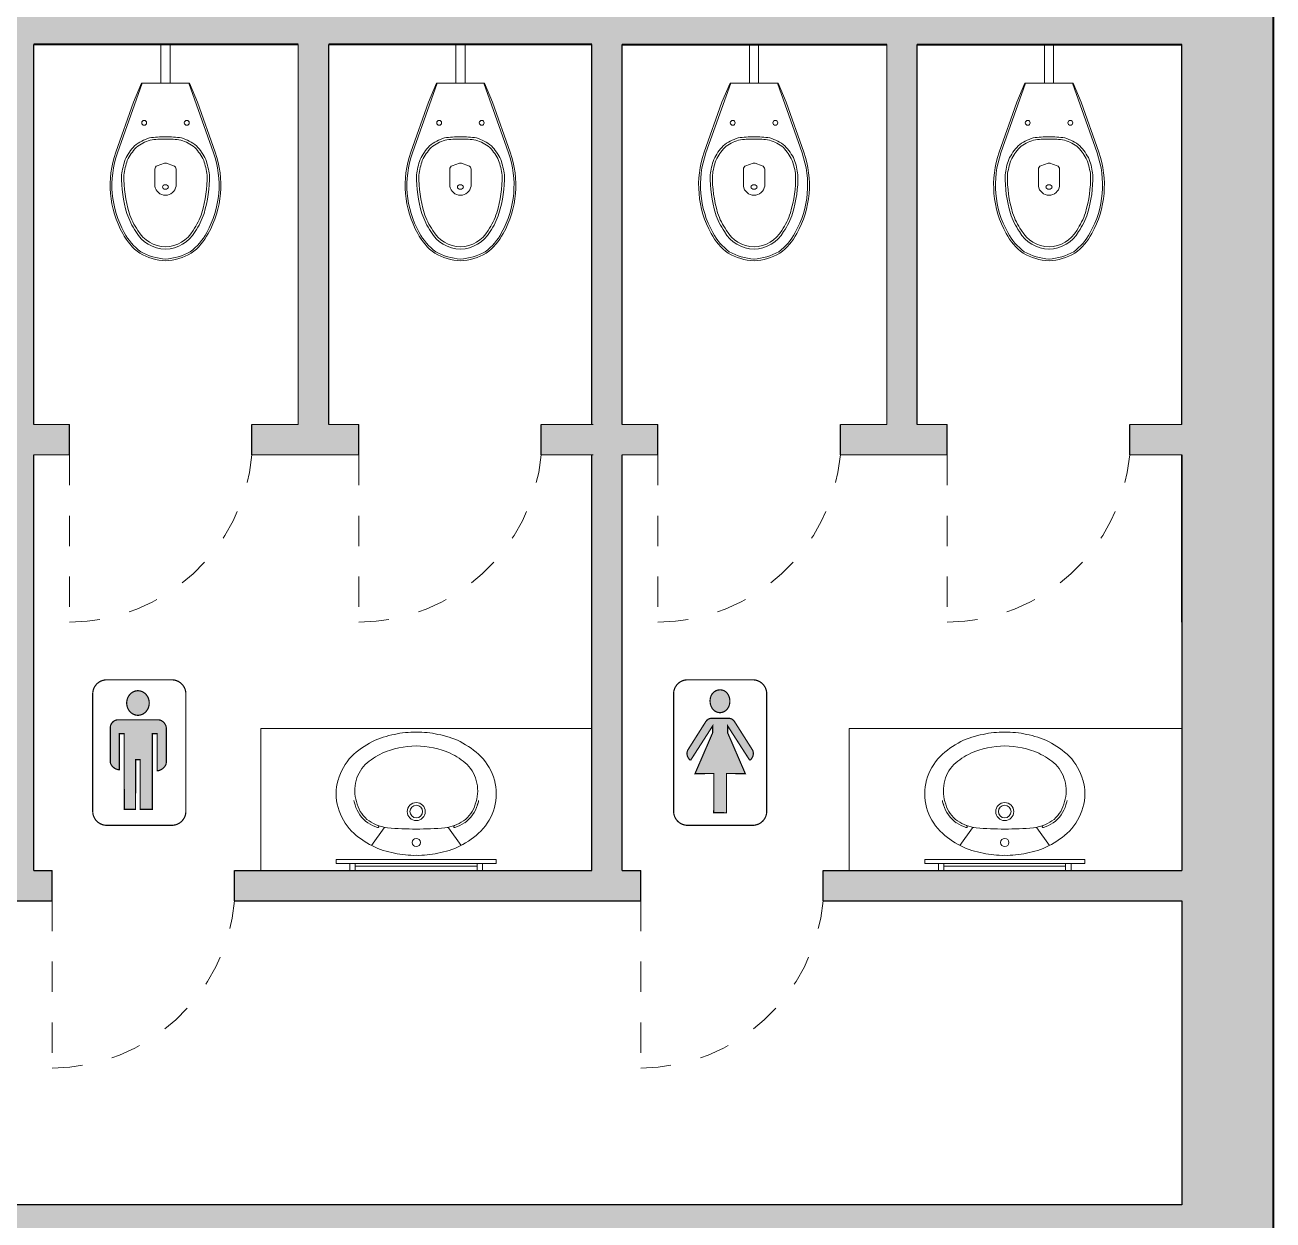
# Model space of a CAD drawing. Header units: millimetres. Extents: x 114 to 1075, y 58 to 426.
# Drawn here: x 1070.038 to 1074.142, y 194.409 to 198.339 of the extents above; entities that cross this region are included whole.
import ezdxf

# ---------------------------------------------------------------- set-up
doc = ezdxf.new("R2010")
doc.units = ezdxf.units.MM
doc.linetypes.add('HIDDEN', pattern=[0.375, 0.25, -0.125])
for name, color, linetype, lineweight in [('ARREDI attrezzature - furniture', 175, 'Continuous', 9), ('MURATURA sezioni - section wall', 7, 'Continuous', 40), ('PROIEZIONI finissime - fine lines', 251, 'Continuous', 9), ('SIMBOLI bagno MF - bathroom symbols', 7, 'Continuous', 9)]:
    doc.layers.add(name, color=color, linetype=linetype, lineweight=lineweight)
doc.layers.add('pilastri', color=1, linetype='Continuous')

# ---------------------------------------------------------------- blocks, each defined once
blk = doc.blocks.new('simbolo bagno donna - bathroom symbol for woman ©Archweb')
at = {"layer": 'SIMBOLI bagno MF - bathroom symbols', "true_color": 0x919191, "transparency": 33554687}
h = blk.add_hatch(color=252, dxfattribs=at)
h.dxf.hatch_style = 1
h.paths.add_polyline_path([(211.9958, 189.1124), (211.9958, 189.1352), (212.0682, 189.0225, 0.358912), (212.0776, 189.0559), (212.018, 189.15, 0.25714), (211.9986, 189.1607), (211.9432, 189.1607, 0.25714), (211.9238, 189.15), (211.8643, 189.0559, 0.358912), (211.8736, 189.0225), (211.946, 189.1352), (211.946, 189.1124), (211.8882, 188.9786), (211.95, 188.9792), (211.9499, 188.8501), (211.9919, 188.8499), (211.9918, 188.9792), (212.0536, 188.9786)])
h.paths.add_polyline_path([(212.0025, 189.222), (212.0018, 189.2259), (212.0009, 189.2298), (211.9996, 189.2335), (211.998, 189.237), (211.9961, 189.2403), (211.9938, 189.2434), (211.9913, 189.2461), (211.9885, 189.2485), (211.9855, 189.2505), (211.9823, 189.252), (211.979, 189.2532), (211.9756, 189.2539), (211.9721, 189.2543), (211.9686, 189.2542), (211.9651, 189.2538), (211.9617, 189.253), (211.9583, 189.2518), (211.9551, 189.2502), (211.9521, 189.2483), (211.9493, 189.246), (211.9467, 189.2434), (211.9443, 189.2404), (211.9423, 189.2371), (211.9407, 189.2336), (211.9394, 189.2299), (211.9385, 189.2261), (211.9379, 189.2222), (211.9377, 189.2182), (211.9379, 189.2142), (211.9383, 189.2102), (211.9391, 189.2063), (211.9402, 189.2025), (211.9417, 189.1989), (211.9434, 189.1955), (211.9455, 189.1923), (211.9479, 189.1894), (211.9506, 189.1868), (211.9535, 189.1846), (211.9566, 189.1827), (211.9599, 189.1813), (211.9632, 189.1802), (211.9667, 189.1796), (211.9702, 189.1793), (211.9738, 189.1796), (211.9772, 189.1802), (211.9806, 189.1813), (211.9839, 189.1828), (211.987, 189.1846), (211.9899, 189.1868), (211.9926, 189.1894), (211.9951, 189.1922), (211.9972, 189.1954), (211.9991, 189.1988), (212.0005, 189.2024), (212.0016, 189.2062), (212.0023, 189.21), (212.0027, 189.214), (212.0028, 189.218)])
at = {"layer": 'SIMBOLI bagno MF - bathroom symbols', "const_width": 0.004}
for points in [[(211.8178, 189.2411, -0.414214), (211.8639, 189.2872), (212.078, 189.2872, -0.414214), (212.124, 189.2411), (212.124, 188.8547, -0.414214), (212.078, 188.8087), (211.8639, 188.8087, -0.414214), (211.8178, 188.8547), (211.8178, 189.2411, -0.414214)], [(211.9958, 189.1124), (211.9958, 189.1352), (212.0682, 189.0225, 0.358912), (212.0776, 189.0559), (212.018, 189.15, 0.25714), (211.9986, 189.1607), (211.9432, 189.1607, 0.25714), (211.9238, 189.15), (211.8643, 189.0559, 0.358912), (211.8736, 189.0225), (211.946, 189.1352), (211.946, 189.1124), (211.8882, 188.9786), (211.95, 188.9792), (211.9499, 188.8501), (211.9919, 188.8499), (211.9918, 188.9792), (212.0536, 188.9786)]]:
    blk.add_lwpolyline(points, format="xyb", close=True, dxfattribs=at)
blk.add_lwpolyline([(211.9703, 189.1793), (211.9738, 189.1796), (211.9772, 189.1802), (211.9806, 189.1813), (211.9839, 189.1828), (211.987, 189.1846), (211.9899, 189.1868), (211.9926, 189.1894), (211.9951, 189.1922), (211.9972, 189.1954), (211.9991, 189.1988), (212.0005, 189.2024), (212.0016, 189.2062), (212.0023, 189.21), (212.0027, 189.214), (212.0028, 189.218), (212.0025, 189.222), (212.0018, 189.2259), (212.0009, 189.2298), (211.9996, 189.2335), (211.998, 189.237), (211.9961, 189.2403), (211.9938, 189.2434), (211.9913, 189.2461), (211.9885, 189.2485), (211.9855, 189.2505), (211.9823, 189.252), (211.979, 189.2532), (211.9756, 189.2539), (211.9721, 189.2543), (211.9686, 189.2542), (211.9651, 189.2538), (211.9617, 189.253), (211.9583, 189.2518), (211.9551, 189.2502), (211.9521, 189.2483), (211.9493, 189.246), (211.9467, 189.2434), (211.9443, 189.2404), (211.9423, 189.2371), (211.9407, 189.2336), (211.9394, 189.2299), (211.9385, 189.2261), (211.9379, 189.2222), (211.9377, 189.2182), (211.9379, 189.2142), (211.9383, 189.2102), (211.9391, 189.2063), (211.9402, 189.2025), (211.9417, 189.1989), (211.9434, 189.1955), (211.9455, 189.1923), (211.9479, 189.1894), (211.9506, 189.1868), (211.9535, 189.1846), (211.9566, 189.1827), (211.9599, 189.1813), (211.9632, 189.1802), (211.9667, 189.1796), (211.9702, 189.1793)], dxfattribs=at)
blk = doc.blocks.new('simbolo bagno uomo - bathroom symbol for men ©Archweb')
at = {"layer": 'SIMBOLI bagno MF - bathroom symbols', "true_color": 0x919191, "transparency": 33554687}
h = blk.add_hatch(color=252, dxfattribs=at)
h.dxf.hatch_style = 1
h.paths.add_polyline_path([(206.4698, 189.2217), (206.4682, 189.2267), (206.466, 189.2313), (206.4633, 189.2356), (206.4602, 189.2395), (206.4566, 189.2429), (206.4526, 189.2458), (206.4483, 189.2482), (206.4438, 189.2499), (206.4389, 189.251), (206.4339, 189.2514), (206.4289, 189.251), (206.4241, 189.2499), (206.4196, 189.2482), (206.4153, 189.2458), (206.4114, 189.2429), (206.4078, 189.2395), (206.4047, 189.2356), (206.4021, 189.2313), (206.3999, 189.2267), (206.3983, 189.2217), (206.3973, 189.2165), (206.397, 189.211), (206.3973, 189.2055), (206.3983, 189.2003), (206.3999, 189.1953), (206.4021, 189.1906), (206.4047, 189.1863), (206.4078, 189.1824), (206.4114, 189.179), (206.4153, 189.1761), (206.4196, 189.1737), (206.4241, 189.172), (206.4289, 189.1709), (206.4339, 189.1705), (206.4389, 189.1709), (206.4438, 189.172), (206.4483, 189.1737), (206.4526, 189.1761), (206.4566, 189.179), (206.4602, 189.1824), (206.4633, 189.1863), (206.466, 189.1906), (206.4682, 189.1953), (206.4698, 189.2003), (206.4708, 189.2055), (206.4711, 189.211), (206.4708, 189.2165)])
h.paths.add_polyline_path([(206.4815, 189.1099), (206.4973, 189.1101), (206.4973, 188.988), (206.5022, 188.9886), (206.5072, 188.9904), (206.5122, 188.9931), (206.5169, 188.9966), (206.521, 189.0007), (206.5243, 189.0053), (206.5264, 189.0103), (206.5272, 189.0153), (206.5272, 189.1286), (206.5264, 189.1343), (206.5242, 189.1398), (206.5208, 189.1449), (206.5165, 189.1493), (206.5117, 189.1527), (206.5065, 189.155), (206.5012, 189.1558), (206.3681, 189.1558), (206.3628, 189.1551), (206.3577, 189.1532), (206.353, 189.1501), (206.349, 189.1462), (206.3458, 189.1415), (206.3438, 189.1363), (206.343, 189.1307), (206.343, 189.0174), (206.3438, 189.0124), (206.346, 189.0076), (206.3493, 189.0032), (206.3534, 188.9992), (206.3581, 188.9959), (206.3631, 188.9934), (206.3682, 188.9918), (206.373, 188.9912), (206.373, 189.1101), (206.3887, 189.1101), (206.3889, 188.8614), (206.426, 188.8615), (206.426, 188.8656), (206.426, 188.8703), (206.426, 188.8754), (206.4261, 188.8808), (206.4261, 188.8867), (206.4261, 188.8928), (206.4261, 188.8992), (206.4261, 188.9058), (206.4261, 188.9126), (206.4262, 188.9195), (206.4262, 188.9265), (206.4262, 188.9336), (206.4262, 188.9407), (206.4263, 188.9478), (206.4263, 188.9548), (206.4263, 188.9617), (206.4263, 188.9685), (206.4264, 188.9751), (206.4264, 188.9814), (206.4264, 188.9875), (206.4264, 188.9933), (206.4265, 188.9987), (206.4265, 189.0037), (206.4265, 189.0083), (206.4265, 189.0124), (206.4265, 189.0159), (206.4265, 189.019), (206.4266, 189.0214), (206.4266, 189.0232), (206.4266, 189.0247), (206.4413, 189.0247), (206.4411, 188.8614), (206.4812, 188.8615)])
at = {"layer": 'SIMBOLI bagno MF - bathroom symbols', "const_width": 0.004}
blk.add_lwpolyline([(206.2853, 189.2411, -0.414214), (206.3313, 189.2872), (206.5454, 189.2872, -0.414214), (206.5915, 189.2411), (206.5915, 188.8547, -0.414214), (206.5454, 188.8087), (206.3313, 188.8087, -0.414214), (206.2853, 188.8547), (206.2853, 189.2411, -0.414214)], format="xyb", close=True, dxfattribs=at)
for points in [[(206.4241, 189.172), (206.4289, 189.1709), (206.4339, 189.1705), (206.4389, 189.1709), (206.4438, 189.172), (206.4483, 189.1737), (206.4526, 189.1761), (206.4566, 189.179), (206.4602, 189.1824), (206.4633, 189.1863), (206.466, 189.1906), (206.4682, 189.1953), (206.4698, 189.2003), (206.4708, 189.2055), (206.4711, 189.211), (206.4708, 189.2165), (206.4698, 189.2217), (206.4682, 189.2267), (206.466, 189.2313), (206.4633, 189.2356), (206.4602, 189.2395), (206.4566, 189.2429), (206.4526, 189.2458), (206.4483, 189.2482), (206.4438, 189.2499), (206.4389, 189.251), (206.4339, 189.2514), (206.4289, 189.251), (206.4241, 189.2499), (206.4196, 189.2482), (206.4153, 189.2458), (206.4114, 189.2429), (206.4078, 189.2395), (206.4047, 189.2356), (206.4021, 189.2313), (206.3999, 189.2267), (206.3983, 189.2217), (206.3973, 189.2165), (206.397, 189.211), (206.3973, 189.2055), (206.3983, 189.2003), (206.3999, 189.1953), (206.4021, 189.1906), (206.4047, 189.1863), (206.4078, 189.1824), (206.4114, 189.179), (206.4153, 189.1761), (206.4196, 189.1737)], [(206.3889, 188.8614), (206.426, 188.8615), (206.426, 188.8656), (206.426, 188.8703), (206.426, 188.8754), (206.4261, 188.8808), (206.4261, 188.8867), (206.4261, 188.8928), (206.4261, 188.8992), (206.4261, 188.9058), (206.4261, 188.9126), (206.4262, 188.9195), (206.4262, 188.9265), (206.4262, 188.9336), (206.4262, 188.9407), (206.4263, 188.9478), (206.4263, 188.9548), (206.4263, 188.9617), (206.4263, 188.9685), (206.4264, 188.9751), (206.4264, 188.9814), (206.4264, 188.9875), (206.4264, 188.9933), (206.4265, 188.9987), (206.4265, 189.0037), (206.4265, 189.0083), (206.4265, 189.0124), (206.4265, 189.0159), (206.4265, 189.019), (206.4266, 189.0214), (206.4266, 189.0232), (206.4266, 189.0247), (206.4413, 189.0247), (206.4411, 188.8614), (206.4812, 188.8615), (206.4815, 189.1099), (206.4973, 189.1101), (206.4973, 188.988), (206.5022, 188.9886), (206.5072, 188.9904), (206.5122, 188.9931), (206.5169, 188.9966), (206.521, 189.0007), (206.5243, 189.0053), (206.5264, 189.0103), (206.5272, 189.0153), (206.5272, 189.1286), (206.5264, 189.1343), (206.5242, 189.1398), (206.5208, 189.1449), (206.5165, 189.1493), (206.5117, 189.1527), (206.5065, 189.155), (206.5012, 189.1558), (206.3681, 189.1558), (206.3628, 189.1551), (206.3577, 189.1532), (206.353, 189.1501), (206.349, 189.1462), (206.3458, 189.1415), (206.3438, 189.1363), (206.343, 189.1307), (206.343, 189.0174), (206.3438, 189.0124), (206.346, 189.0076), (206.3493, 189.0032), (206.3534, 188.9992), (206.3581, 188.9959), (206.3631, 188.9934), (206.3682, 188.9918), (206.373, 188.9912), (206.373, 189.1101), (206.3887, 189.1101)]]:
    blk.add_lwpolyline(points, close=True, dxfattribs=at)

msp = doc.modelspace()

# ---------------------------------------------------------------- hatches: boundary and pattern name
at = {"layer": 'pilastri', "true_color": 0x636466, "transparency": 33554687}
h = msp.add_hatch(color=251, dxfattribs=at)
h.dxf.hatch_style = 1
h.paths.add_polyline_path([(1049.7235, 190.8488), (1049.7235, 193.0988), (1049.4235, 193.0988), (1049.4235, 186.6888), (1049.7235, 186.6888), (1049.7235, 188.7688)])
h.paths.add_polyline_path([(1051.6095, 186.6888), (1050.0235, 186.6888), (1050.0235, 186.3888), (1051.6095, 186.3888)])
h.paths.add_polyline_path([(1055.4527, 186.6888), (1053.4095, 186.6888), (1053.4095, 186.3888), (1055.4527, 186.3888)])
h.paths.add_polyline_path([(1056.3177, 186.6888), (1056.0527, 186.6888), (1056.0527, 186.3888), (1056.3177, 186.3888)])
h.paths.add_polyline_path([(1058.0177, 186.6888), (1057.8177, 186.6888), (1057.8177, 186.3888), (1058.0177, 186.3888)])
h.paths.add_polyline_path([(1059.7177, 186.6888), (1059.5177, 186.6888), (1059.5177, 186.3888), (1059.7177, 186.3888)])
h.paths.add_polyline_path([(1061.4827, 186.6888), (1061.2177, 186.6888), (1061.2177, 186.3888), (1061.4827, 186.3888)])
h.paths.add_polyline_path([(1062.3477, 186.6888), (1062.0827, 186.6888), (1062.0827, 186.3888), (1062.3477, 186.3888)])
h.paths.add_polyline_path([(1064.0477, 186.6888), (1063.8477, 186.6888), (1063.8477, 186.3888), (1064.0477, 186.3888)])
h.paths.add_polyline_path([(1065.7477, 186.6888), (1065.5477, 186.6888), (1065.5477, 186.3888), (1065.7477, 186.3888)])
h.paths.add_polyline_path([(1067.5123, 186.6888), (1067.2477, 186.6888), (1067.2477, 186.3888), (1067.5123, 186.3888)])
h.paths.add_polyline_path([(1068.3773, 186.6888), (1068.1123, 186.6888), (1068.1123, 186.3888), (1068.3773, 186.3888)])
h.paths.add_polyline_path([(1070.0773, 186.6888), (1069.8773, 186.6888), (1069.8773, 186.3888), (1070.0773, 186.3888)])
h.paths.add_polyline_path([(1071.7773, 186.6888), (1071.5773, 186.6888), (1071.5773, 186.3888), (1071.7773, 186.3888)])
h.paths.add_polyline_path([(1073.5419, 186.6888), (1073.2773, 186.6888), (1073.2773, 186.3888), (1073.5419, 186.3888)])
h.paths.add_polyline_path([(1074.1419, 187.1888), (1073.8419, 187.1888), (1073.8419, 186.6888), (1074.1419, 186.6888)])
h.paths.add_polyline_path([(1074.1419, 189.1438), (1073.8419, 189.1438), (1073.8419, 188.6888), (1074.1419, 188.6888)])
h.paths.add_polyline_path([(1074.1419, 191.0988), (1073.8419, 191.0988), (1073.8419, 190.6438), (1074.1419, 190.6438)])
h.paths.add_polyline_path([(1074.1419, 198.7001), (1073.8419, 198.7001), (1073.8419, 198.3737), (1071.6325, 198.3737), (1071.6325, 199.4459), (1071.6064, 199.4459), (1071.6064, 199.0835), (1071.5564, 199.0835), (1071.5564, 199.4459), (1071.5325, 199.4459), (1071.5325, 198.3752), (1068.1419, 198.3752), (1068.1419, 199.6737), (1067.9419, 199.6737), (1067.9419, 198.3752), (1062.2222, 198.3752), (1062.1057, 198.3752), (1062.1057, 198.2752), (1067.9383, 198.2752), (1067.9383, 196.2752), (1068.1661, 196.2752), (1068.1661, 196.3752), (1068.0383, 196.3752), (1068.0383, 198.2752), (1069.9666, 198.2752), (1069.9666, 196.8025), (1069.9666, 196.3752), (1069.0161, 196.3752), (1069.0161, 196.2752), (1069.9666, 196.2752), (1069.9666, 195.4588), (1070.1272, 195.4588), (1070.1272, 195.5588), (1070.0666, 195.5588), (1070.0666, 196.9252), (1070.1839, 196.9252), (1070.1839, 197.0252), (1070.0666, 197.0252), (1070.0666, 198.2752), (1070.9366, 198.2752), (1070.9366, 197.0252), (1070.7839, 197.0252), (1070.7839, 196.9252), (1071.0366, 196.9252), (1071.1353, 196.9252), (1071.1353, 197.0252), (1071.0366, 197.0252), (1071.0366, 198.2752), (1071.9019, 198.2752), (1071.9019, 197.0252), (1071.7353, 197.0252), (1071.7353, 196.9252), (1071.9019, 196.9252), (1071.9019, 195.5588), (1070.7272, 195.5588), (1070.7272, 195.4588), (1072.0066, 195.4588), (1072.0625, 195.4588), (1072.0625, 195.5588), (1072.0019, 195.5588), (1072.0019, 196.9252), (1072.1193, 196.9252), (1072.1193, 197.0252), (1072.0019, 197.0252), (1072.0019, 198.2752), (1072.8719, 198.2752), (1072.8719, 197.0252), (1072.7193, 197.0252), (1072.7193, 196.9252), (1072.9719, 196.9252), (1073.0706, 196.9252), (1073.0706, 197.0252), (1072.9719, 197.0252), (1072.9719, 198.2752), (1073.8419, 198.2752), (1073.8419, 197.0252), (1073.6706, 197.0252), (1073.6706, 196.9252), (1073.8419, 196.9252), (1073.8419, 196.3752), (1073.8419, 195.5588), (1072.6625, 195.5588), (1072.6625, 195.4588), (1073.8419, 195.4588), (1073.8419, 194.4588), (1067.543, 194.4588), (1067.543, 194.3588), (1073.8419, 194.3588), (1073.8419, 193.6988), (1074.1419, 193.6988)])
h.paths.add_polyline_path([(1074.1419, 193.0988), (1073.8419, 193.0988), (1073.8419, 192.5988), (1074.1419, 192.5988)])
h.paths.add_polyline_path([(1074.1419, 200.7658), (1073.8419, 200.7658), (1073.8419, 200.4237), (1071.6325, 200.4237), (1071.6325, 201.6237), (1073.8419, 201.6237), (1073.8419, 201.4658), (1074.1419, 201.4658), (1074.1419, 202.0501), (1073.8419, 202.0501), (1073.8419, 201.7237), (1071.6325, 201.7237), (1071.6325, 202.7959), (1071.6064, 202.7959), (1071.6064, 202.4335), (1071.5564, 202.4335), (1071.5564, 202.7959), (1071.5325, 202.7959), (1071.5325, 201.7237), (1068.9919, 201.7237), (1068.9919, 201.6987), (1069.3837, 201.6987), (1069.3837, 201.6487), (1068.9919, 201.6487), (1068.9919, 201.6237), (1071.5325, 201.6237), (1071.5325, 200.4237), (1068.9919, 200.4237), (1068.9919, 200.3987), (1069.3837, 200.3987), (1069.3837, 200.3487), (1068.9919, 200.3487), (1068.9919, 200.3237), (1071.5325, 200.3237), (1071.5325, 200.2459), (1071.6325, 200.2459), (1071.6325, 200.3237), (1072.4919, 200.3237), (1072.4919, 200.2537), (1072.5919, 200.2537), (1072.5919, 200.3237), (1073.8419, 200.3237), (1073.8419, 200.2737), (1074.1419, 200.2737)])
h.paths.add_polyline_path([(1074.1419, 199.6737), (1073.8419, 199.6737), (1073.8419, 199.4537), (1072.5919, 199.4537), (1072.5919, 199.6537), (1072.4919, 199.6537), (1072.4919, 199.3537), (1073.8419, 199.3537), (1073.8419, 199.3001), (1074.1419, 199.3001)], flags=17)
h.paths.add_polyline_path([(1068.1419, 200.513), (1067.9419, 200.513), (1067.9419, 200.2737), (1068.1419, 200.2737), (1068.1419, 200.3237), (1068.1919, 200.3237), (1068.1919, 200.4237), (1068.1419, 200.4237)])

# ---------------------------------------------------------------- linework, layer by layer
for p, q in [((1070.0666, 198.2752), (1070.9366, 198.2752)), ((1070.0666, 197.0252), (1070.0666, 198.2752)), ((1071.0366, 198.2752), (1071.8066, 198.2752)), ((1071.0366, 197.0252), (1071.0366, 198.2752)), ((1071.9019, 197.0252), (1071.9019, 198.2752)), ((1072.0019, 197.0252), (1072.0019, 198.2752)), ((1072.0019, 198.2752), (1072.8719, 198.2752)), ((1072.9719, 197.0252), (1072.9719, 198.2752)), ((1072.9719, 198.2752), (1073.8419, 198.2752)), ((1073.8419, 197.0252), (1073.8419, 198.2752)), ((1070.1839, 196.9252), (1070.1839, 197.0252)), ((1070.7839, 196.9252), (1070.7839, 197.0252)), ((1071.1353, 196.9252), (1071.1353, 197.0252)), ((1071.7353, 196.9252), (1071.7353, 197.0252)), ((1072.1193, 196.9252), (1072.1193, 197.0252)), ((1072.7193, 196.9252), (1072.7193, 197.0252)), ((1073.0706, 196.9252), (1073.0706, 197.0252)), ((1073.6706, 196.9252), (1073.6706, 197.0252)), ((1070.0666, 195.5588), (1070.0666, 196.9252)), ((1071.9019, 195.5588), (1071.9019, 196.9252)), ((1072.0019, 195.5588), (1072.0019, 196.9252)), ((1073.8419, 196.9252), (1073.8419, 195.5588)), ((1073.8419, 196.3752), (1073.8419, 196.9252)), ((1073.8419, 196.2752), (1073.8419, 195.5588)), ((1070.0666, 195.5588), (1070.1272, 195.5588)), ((1070.1272, 195.4588), (1070.1272, 195.5588)), ((1070.7272, 195.5588), (1071.9019, 195.5588)), ((1070.7272, 195.4588), (1070.7272, 195.5588)), ((1072.0019, 195.5588), (1072.0625, 195.5588)), ((1072.0625, 195.4588), (1072.0625, 195.5588)), ((1072.6625, 195.5588), (1073.8419, 195.5588)), ((1072.6625, 195.4588), (1072.6625, 195.5588)), ((1069.9666, 195.4588), (1070.1272, 195.4588)), ((1070.7272, 195.4588), (1072.0066, 195.4588)), ((1071.9019, 195.4588), (1072.0625, 195.4588)), ((1072.6625, 195.4588), (1073.8419, 195.4588)), ((1073.8419, 195.4588), (1073.8419, 194.4588)), ((1073.8419, 194.9752), (1073.8419, 194.4588)), ((1073.8419, 194.4588), (1067.543, 194.4588))]:
    msp.add_line(p, q)
at = {"layer": 'ARREDI attrezzature - furniture'}
for p, q in [((1070.4848, 198.1481), (1070.4848, 198.2752)), ((1070.5149, 198.1481), (1070.5149, 198.2752)), ((1071.4548, 198.1481), (1071.4548, 198.2752)), ((1071.4849, 198.1481), (1071.4849, 198.2752)), ((1072.4201, 198.1481), (1072.4201, 198.2752)), ((1072.4502, 198.1481), (1072.4502, 198.2752)), ((1073.3901, 198.1481), (1073.3901, 198.2752)), ((1073.4202, 198.1481), (1073.4202, 198.2752)), ((1070.3419, 197.9185), (1070.423, 198.1482)), ((1070.3945, 198.0854), (1070.4209, 198.1481)), ((1070.4209, 198.1481), (1070.5788, 198.1481)), ((1070.6578, 197.9185), (1070.5767, 198.1481)), ((1070.6052, 198.0854), (1070.5788, 198.1481)), ((1071.3119, 197.9185), (1071.393, 198.1482)), ((1071.3645, 198.0854), (1071.3909, 198.1481)), ((1071.3909, 198.1481), (1071.5488, 198.1481)), ((1071.6278, 197.9185), (1071.5467, 198.1481)), ((1071.5752, 198.0854), (1071.5488, 198.1481)), ((1072.2772, 197.9185), (1072.3584, 198.1482)), ((1072.3298, 198.0854), (1072.3562, 198.1481)), ((1072.3562, 198.1481), (1072.5141, 198.1481)), ((1072.5931, 197.9185), (1072.512, 198.1481)), ((1072.5405, 198.0854), (1072.5141, 198.1481)), ((1073.2472, 197.9185), (1073.3284, 198.1482)), ((1073.2998, 198.0854), (1073.3262, 198.1481)), ((1073.3262, 198.1481), (1073.4841, 198.1481)), ((1073.5631, 197.9185), (1073.482, 198.1481)), ((1073.5105, 198.0854), (1073.4841, 198.1481)), ((1070.3363, 197.9205), (1070.3945, 198.0854)), ((1070.6634, 197.9205), (1070.6052, 198.0854)), ((1071.3063, 197.9205), (1071.3645, 198.0854)), ((1071.6334, 197.9205), (1071.5752, 198.0854)), ((1072.2716, 197.9205), (1072.3298, 198.0854)), ((1072.5987, 197.9205), (1072.5405, 198.0854)), ((1073.2416, 197.9205), (1073.2998, 198.0854)), ((1073.5687, 197.9205), (1073.5105, 198.0854)), ((1070.4648, 197.8649), (1070.4648, 197.8094)), ((1070.4966, 197.8843), (1070.4729, 197.8762)), ((1070.5031, 197.8843), (1070.5267, 197.8762)), ((1070.5348, 197.8649), (1070.5348, 197.8094)), ((1071.4348, 197.8649), (1071.4348, 197.8094)), ((1071.4666, 197.8843), (1071.4429, 197.8762)), ((1071.4731, 197.8843), (1071.4967, 197.8762)), ((1071.5048, 197.8649), (1071.5048, 197.8094)), ((1072.4002, 197.8649), (1072.4002, 197.8094)), ((1072.4319, 197.8843), (1072.4083, 197.8762)), ((1072.4384, 197.8843), (1072.462, 197.8762)), ((1072.4702, 197.8649), (1072.4702, 197.8094)), ((1073.3702, 197.8649), (1073.3702, 197.8094)), ((1073.4019, 197.8843), (1073.3783, 197.8762)), ((1073.4084, 197.8843), (1073.432, 197.8762)), ((1073.4402, 197.8649), (1073.4402, 197.8094)), ((1070.813, 196.0252), (1071.9019, 196.0252)), ((1070.813, 196.0252), (1070.813, 195.5588)), ((1072.7483, 196.0252), (1073.8419, 196.0252)), ((1072.7483, 196.0252), (1072.7483, 195.5588)), ((1071.2186, 195.6983), (1071.1768, 195.6409)), ((1071.2004, 195.7008), (1071.2, 195.7003)), ((1071.4301, 195.6983), (1071.472, 195.6409)), ((1071.4483, 195.7008), (1071.4487, 195.7003)), ((1073.1539, 195.6983), (1073.1121, 195.6409)), ((1073.1357, 195.7008), (1073.1353, 195.7003)), ((1073.3654, 195.6983), (1073.4073, 195.6409)), ((1073.3836, 195.7008), (1073.384, 195.7003)), ((1071.0611, 195.5943), (1071.5876, 195.5943)), ((1071.0611, 195.5813), (1071.0611, 195.5943)), ((1071.5876, 195.5813), (1071.0611, 195.5813)), ((1071.1241, 195.5813), (1071.1061, 195.5813)), ((1071.1061, 195.5813), (1071.1061, 195.5588)), ((1071.1241, 195.5813), (1071.1241, 195.5588)), ((1071.5246, 195.5723), (1071.1241, 195.5723)), ((1071.5246, 195.5813), (1071.5246, 195.5588)), ((1071.5426, 195.5813), (1071.5246, 195.5813)), ((1071.5426, 195.5813), (1071.5426, 195.5588)), ((1071.5876, 195.5813), (1071.5876, 195.5943)), ((1072.9964, 195.5943), (1073.5229, 195.5943)), ((1072.9964, 195.5813), (1072.9964, 195.5943)), ((1073.5229, 195.5813), (1072.9964, 195.5813)), ((1073.0594, 195.5813), (1073.0414, 195.5813)), ((1073.0414, 195.5813), (1073.0414, 195.5588)), ((1073.0594, 195.5813), (1073.0594, 195.5588)), ((1073.4599, 195.5723), (1073.0594, 195.5723)), ((1073.4599, 195.5813), (1073.4599, 195.5588)), ((1073.4779, 195.5813), (1073.4599, 195.5813)), ((1073.4779, 195.5813), (1073.4779, 195.5588)), ((1073.5229, 195.5813), (1073.5229, 195.5943))]:
    msp.add_line(p, q, dxfattribs=at)
for points in [[(1070.4997, 197.6022, -0.266777), (1070.4025, 197.6598, -0.072919), (1070.3732, 197.7189, -0.07659), (1070.3555, 197.8461, -0.049694), (1070.3673, 197.8968, -0.070456), (1070.3983, 197.9419, -0.08959), (1070.4475, 197.9678, -0.050076), (1070.5001, 197.9709, -0.050076)], [(1070.4998, 197.6097, -0.267633), (1070.4088, 197.6638, -0.073213), (1070.3803, 197.7211, -0.076271), (1070.363, 197.8456, -0.048777), (1070.3743, 197.8939, -0.068967), (1070.4034, 197.9363, -0.087618), (1070.4492, 197.9605, -0.04953), (1070.4998, 197.9634)], [(1070.4999, 197.6022, 0.266777), (1070.5972, 197.6598, 0.072919), (1070.6265, 197.7189, 0.07659), (1070.6442, 197.8461, 0.049694), (1070.6323, 197.8968, 0.070456), (1070.6014, 197.9419, 0.08959), (1070.5522, 197.9678, 0.050076), (1070.4995, 197.9709, 0.050076)], [(1070.4998, 197.6097, 0.267633), (1070.5908, 197.6638, 0.073213), (1070.6193, 197.7211, 0.076271), (1070.6367, 197.8456, 0.048777), (1070.6254, 197.8939, 0.068967), (1070.5963, 197.9363, 0.087618), (1070.5505, 197.9605, 0.04953), (1070.4998, 197.9634)], [(1071.4697, 197.6022, -0.266777), (1071.3725, 197.6598, -0.072919), (1071.3432, 197.7189, -0.07659), (1071.3255, 197.8461, -0.049694), (1071.3373, 197.8968, -0.070456), (1071.3683, 197.9419, -0.08959), (1071.4175, 197.9678, -0.050076), (1071.4701, 197.9709, -0.050076)], [(1071.4698, 197.6097, -0.267633), (1071.3788, 197.6638, -0.073213), (1071.3503, 197.7211, -0.076271), (1071.333, 197.8456, -0.048777), (1071.3443, 197.8939, -0.068967), (1071.3734, 197.9363, -0.087618), (1071.4192, 197.9605, -0.04953), (1071.4698, 197.9634)], [(1071.4699, 197.6022, 0.266777), (1071.5672, 197.6598, 0.072919), (1071.5965, 197.7189, 0.07659), (1071.6142, 197.8461, 0.049694), (1071.6023, 197.8968, 0.070456), (1071.5714, 197.9419, 0.08959), (1071.5222, 197.9678, 0.050076), (1071.4695, 197.9709, 0.050076)], [(1071.4698, 197.6097, 0.267633), (1071.5608, 197.6638, 0.073213), (1071.5893, 197.7211, 0.076271), (1071.6067, 197.8456, 0.048777), (1071.5954, 197.8939, 0.068967), (1071.5663, 197.9363, 0.087618), (1071.5205, 197.9605, 0.04953), (1071.4698, 197.9634)], [(1072.4351, 197.6022, -0.266777), (1072.3378, 197.6598, -0.072919), (1072.3085, 197.7189, -0.07659), (1072.2908, 197.8461, -0.049694), (1072.3026, 197.8968, -0.070456), (1072.3336, 197.9419, -0.08959), (1072.3828, 197.9678, -0.050076), (1072.4355, 197.9709, -0.050076)], [(1072.4352, 197.6097, -0.267633), (1072.3442, 197.6638, -0.073213), (1072.3156, 197.7211, -0.076271), (1072.2983, 197.8456, -0.048777), (1072.3096, 197.8939, -0.068967), (1072.3387, 197.9363, -0.087618), (1072.3845, 197.9605, -0.04953), (1072.4352, 197.9634)], [(1072.4352, 197.6022, 0.266777), (1072.5325, 197.6598, 0.072919), (1072.5618, 197.7189, 0.07659), (1072.5795, 197.8461, 0.049694), (1072.5677, 197.8968, 0.070456), (1072.5367, 197.9419, 0.08959), (1072.4875, 197.9678, 0.050076), (1072.4348, 197.9709, 0.050076)], [(1072.4352, 197.6097, 0.267633), (1072.5262, 197.6638, 0.073213), (1072.5547, 197.7211, 0.076271), (1072.572, 197.8456, 0.048777), (1072.5607, 197.8939, 0.068967), (1072.5316, 197.9363, 0.087618), (1072.4858, 197.9605, 0.04953), (1072.4352, 197.9634)], [(1073.4051, 197.6022, -0.266777), (1073.3078, 197.6598, -0.072919), (1073.2785, 197.7189, -0.07659), (1073.2608, 197.8461, -0.049694), (1073.2726, 197.8968, -0.070456), (1073.3036, 197.9419, -0.08959), (1073.3528, 197.9678, -0.050076), (1073.4055, 197.9709, -0.050076)], [(1073.4052, 197.6097, -0.267633), (1073.3142, 197.6638, -0.073213), (1073.2856, 197.7211, -0.076271), (1073.2683, 197.8456, -0.048777), (1073.2796, 197.8939, -0.068967), (1073.3087, 197.9363, -0.087618), (1073.3545, 197.9605, -0.04953), (1073.4052, 197.9634)], [(1073.4052, 197.6022, 0.266777), (1073.5025, 197.6598, 0.072919), (1073.5318, 197.7189, 0.07659), (1073.5495, 197.8461, 0.049694), (1073.5377, 197.8968, 0.070456), (1073.5067, 197.9419, 0.08959), (1073.4575, 197.9678, 0.050076), (1073.4048, 197.9709, 0.050076)], [(1073.4052, 197.6097, 0.267633), (1073.4962, 197.6638, 0.073213), (1073.5247, 197.7211, 0.076271), (1073.542, 197.8456, 0.048777), (1073.5307, 197.8939, 0.068967), (1073.5016, 197.9363, 0.087618), (1073.4558, 197.9605, 0.04953), (1073.4052, 197.9634)], [(1070.4998, 197.5634, -0.111076), (1070.415, 197.5884, -0.108324), (1070.3591, 197.6537, -0.215662), (1070.3363, 197.9205)], [(1070.5002, 197.5694, -0.110535), (1070.4183, 197.5934, -0.107849), (1070.3643, 197.6565, -0.215705), (1070.3419, 197.9185, -0.135436)], [(1070.4995, 197.5694, 0.110535), (1070.5814, 197.5934, 0.107849), (1070.6353, 197.6565, 0.215705), (1070.6578, 197.9185, 0.135436)], [(1070.4998, 197.5634, 0.111076), (1070.5847, 197.5884, 0.108324), (1070.6406, 197.6537, 0.215662), (1070.6634, 197.9205)], [(1071.4698, 197.5634, -0.111076), (1071.385, 197.5884, -0.108324), (1071.3291, 197.6537, -0.215662), (1071.3063, 197.9205)], [(1071.4702, 197.5694, -0.110535), (1071.3883, 197.5934, -0.107849), (1071.3343, 197.6565, -0.215705), (1071.3119, 197.9185, -0.135436)], [(1071.4695, 197.5694, 0.110535), (1071.5514, 197.5934, 0.107849), (1071.6053, 197.6565, 0.215705), (1071.6278, 197.9185, 0.135436)], [(1071.4698, 197.5634, 0.111076), (1071.5547, 197.5884, 0.108324), (1071.6106, 197.6537, 0.215662), (1071.6334, 197.9205)], [(1072.4352, 197.5634, -0.111076), (1072.3503, 197.5884, -0.108324), (1072.2944, 197.6537, -0.215662), (1072.2716, 197.9205)], [(1072.4355, 197.5694, -0.110535), (1072.3536, 197.5934, -0.107849), (1072.2996, 197.6565, -0.215705), (1072.2772, 197.9185, -0.135436)], [(1072.4348, 197.5694, 0.110535), (1072.5167, 197.5934, 0.107849), (1072.5707, 197.6565, 0.215705), (1072.5931, 197.9185, 0.135436)], [(1072.4352, 197.5634, 0.111076), (1072.52, 197.5884, 0.108324), (1072.5759, 197.6537, 0.215662), (1072.5987, 197.9205)], [(1073.4052, 197.5634, -0.111076), (1073.3203, 197.5884, -0.108324), (1073.2644, 197.6537, -0.215662), (1073.2416, 197.9205)], [(1073.4055, 197.5694, -0.110535), (1073.3236, 197.5934, -0.107849), (1073.2696, 197.6565, -0.215705), (1073.2472, 197.9185, -0.135436)], [(1073.4048, 197.5694, 0.110535), (1073.4867, 197.5934, 0.107849), (1073.5407, 197.6565, 0.215705), (1073.5631, 197.9185, 0.135436)], [(1073.4052, 197.5634, 0.111076), (1073.49, 197.5884, 0.108324), (1073.5459, 197.6537, 0.215662), (1073.5687, 197.9205)]]:
    msp.add_lwpolyline(points, format="xyb", dxfattribs=at)
for centre, radius in [((1070.4298, 198.0174), 0.008), ((1070.5698, 198.0174), 0.008), ((1071.3998, 198.0174), 0.008), ((1071.5398, 198.0174), 0.008), ((1072.3652, 198.0174), 0.008), ((1072.5052, 198.0174), 0.008), ((1073.3352, 198.0174), 0.008), ((1073.4752, 198.0174), 0.008), ((1071.3244, 195.7523), 0.0297), ((1071.3244, 195.7523), 0.0207), ((1073.2597, 195.7523), 0.0297), ((1073.2597, 195.7523), 0.0207), ((1071.3244, 195.6506), 0.0135), ((1073.2597, 195.6506), 0.0135)]:
    msp.add_circle(centre, radius, dxfattribs=at)
for centre, radius, start, end in [((1070.4768, 197.8649), 0.012, 108.9246, 180), ((1070.4998, 197.8749), 0.01, 71.0754, 108.9246), ((1070.5228, 197.8649), 0.012, 360, 71.0754), ((1071.4468, 197.8649), 0.012, 108.9246, 180), ((1071.4698, 197.8749), 0.01, 71.0754, 108.9246), ((1071.4928, 197.8649), 0.012, 360, 71.0754), ((1072.4122, 197.8649), 0.012, 108.9246, 180), ((1072.4352, 197.8749), 0.01, 71.0754, 108.9246), ((1072.4582, 197.8649), 0.012, 360, 71.0754), ((1073.3822, 197.8649), 0.012, 108.9246, 180), ((1073.4052, 197.8749), 0.01, 71.0754, 108.9246), ((1073.4282, 197.8649), 0.012, 360, 71.0754), ((1070.4998, 197.8148), 0.0354, 188.7974, 351.2026), ((1071.4698, 197.8148), 0.0354, 188.7974, 351.2026), ((1072.4352, 197.8148), 0.0354, 188.7974, 351.2026), ((1073.4052, 197.8148), 0.0354, 188.7974, 351.2026), ((1071.3133, 195.7224), 0.2921, 117.088, 133.6833), ((1071.303, 195.729), 0.2816, 100.1663, 115.8209), ((1071.3171, 195.728), 0.2853, 88.5378, 102.927), ((1071.3317, 195.728), 0.2853, 77.073, 91.4622), ((1071.3458, 195.729), 0.2816, 64.1791, 79.8337), ((1071.3354, 195.7224), 0.2921, 46.3167, 62.912), ((1073.2486, 195.7224), 0.2921, 117.088, 133.6833), ((1073.2383, 195.729), 0.2816, 100.1663, 115.8209), ((1073.2524, 195.728), 0.2853, 88.5378, 102.927), ((1073.267, 195.728), 0.2853, 77.073, 91.4622), ((1073.2811, 195.729), 0.2816, 64.1791, 79.8337), ((1073.2707, 195.7224), 0.2921, 46.3167, 62.912), ((1071.2489, 195.8038), 0.1889, 136.6148, 163.9503), ((1071.315, 195.725), 0.2415, 115.0625, 130.9298), ((1071.328, 195.6845), 0.2838, 90.7276, 113.9645), ((1071.3208, 195.6845), 0.2838, 66.0355, 89.2724), ((1071.3337, 195.725), 0.2415, 49.0702, 64.9375), ((1071.3999, 195.8038), 0.1889, 16.0497, 43.3852), ((1073.1842, 195.8038), 0.1889, 136.6148, 163.9503), ((1073.2504, 195.725), 0.2415, 115.0625, 130.9298), ((1073.2633, 195.6845), 0.2838, 90.7276, 113.9645), ((1073.2561, 195.6845), 0.2838, 66.0355, 89.2724), ((1073.269, 195.725), 0.2415, 49.0702, 64.9375), ((1073.3352, 195.8038), 0.1889, 16.0497, 43.3852), ((1071.2483, 195.8211), 0.1259, 136.6668, 168.6442), ((1071.4004, 195.8211), 0.1259, 11.3558, 43.3332), ((1073.1837, 195.8211), 0.1259, 136.6668, 168.6442), ((1073.3357, 195.8211), 0.1259, 11.3558, 43.3332), ((1071.2295, 195.8108), 0.1684, 164.3831, 195.6169), ((1071.4193, 195.8108), 0.1684, 344.3831, 15.6169), ((1073.1648, 195.8108), 0.1684, 164.3831, 195.6169), ((1073.3546, 195.8108), 0.1684, 344.3831, 15.6169), ((1071.2495, 195.8206), 0.1271, 168.4898, 200.2753), ((1071.3993, 195.8206), 0.1271, 339.7247, 11.5102), ((1073.1848, 195.8206), 0.1271, 168.4898, 200.2753), ((1073.3346, 195.8206), 0.1271, 339.7247, 11.5102), ((1071.2495, 195.8206), 0.1343, 193.923, 200.2753), ((1071.2285, 195.8044), 0.1093, 195.8218, 234.5419), ((1071.2285, 195.8044), 0.1021, 195.8218, 234.5419), ((1071.4203, 195.8044), 0.1021, 305.4581, 344.1782), ((1071.4203, 195.8044), 0.1093, 305.4581, 344.1782), ((1071.3993, 195.8206), 0.1343, 339.7247, 346.077), ((1073.1848, 195.8206), 0.1343, 193.923, 200.2753), ((1073.1638, 195.8044), 0.1093, 195.8218, 234.5419), ((1073.1638, 195.8044), 0.1021, 195.8218, 234.5419), ((1073.3556, 195.8044), 0.1021, 305.4581, 344.1782), ((1073.3556, 195.8044), 0.1093, 305.4581, 344.1782), ((1073.3346, 195.8206), 0.1343, 339.7247, 346.077), ((1071.2489, 195.8177), 0.1889, 196.0497, 223.3852), ((1071.3999, 195.8177), 0.1889, 316.6148, 343.9503), ((1073.1842, 195.8177), 0.1889, 196.0497, 223.3852), ((1073.3352, 195.8177), 0.1889, 316.6148, 343.9503), ((1071.3133, 195.8991), 0.2921, 226.3167, 242.912), ((1071.2514, 195.8475), 0.1578, 236.972, 249.8133), ((1071.2514, 195.8475), 0.1506, 236.972, 261.8736), ((1071.1978, 195.7019), 0.0027, 249.8133, 323.8993), ((1071.1975, 195.703), 0.0036, 323.8993, 69.5611), ((1071.2215, 195.6962), 0.0036, 78.84, 143.8993), ((1071.3244, 196.8913), 1.1966, 265.4802, 274.5198), ((1071.3974, 195.8475), 0.1506, 278.1264, 303.028), ((1071.4272, 195.6962), 0.0036, 36.1007, 101.16), ((1071.4512, 195.703), 0.0036, 110.4389, 216.1007), ((1071.4509, 195.7019), 0.0027, 216.1007, 290.1867), ((1071.3974, 195.8475), 0.1578, 290.1867, 303.028), ((1071.3354, 195.8991), 0.2921, 297.088, 313.6833), ((1073.2486, 195.8991), 0.2921, 226.3167, 242.912), ((1073.1867, 195.8475), 0.1578, 236.972, 249.8133), ((1073.1867, 195.8475), 0.1506, 236.972, 261.8736), ((1073.1331, 195.7019), 0.0027, 249.8133, 323.8993), ((1073.1328, 195.703), 0.0036, 323.8993, 69.5611), ((1073.1568, 195.6962), 0.0036, 78.84, 143.8993), ((1073.2597, 196.8913), 1.1966, 265.4802, 274.5198), ((1073.3327, 195.8475), 0.1506, 278.1264, 303.028), ((1073.3625, 195.6962), 0.0036, 36.1007, 101.16), ((1073.3865, 195.703), 0.0036, 110.4389, 216.1007), ((1073.3862, 195.7019), 0.0027, 216.1007, 290.1867), ((1073.3327, 195.8475), 0.1578, 290.1867, 303.028), ((1073.2707, 195.8991), 0.2921, 297.088, 313.6833), ((1071.303, 195.8925), 0.2816, 244.1791, 259.8337), ((1071.3171, 195.8935), 0.2853, 257.073, 271.4622), ((1071.3317, 195.8935), 0.2853, 268.5378, 282.927), ((1071.3458, 195.8925), 0.2816, 280.1663, 295.8209), ((1073.2383, 195.8925), 0.2816, 244.1791, 259.8337), ((1073.2524, 195.8935), 0.2853, 257.073, 271.4622), ((1073.267, 195.8935), 0.2853, 268.5378, 282.927), ((1073.2811, 195.8925), 0.2816, 280.1663, 295.8209)]:
    msp.add_arc(centre, radius, start, end, dxfattribs=at)
for centre in [(1070.4998, 197.8065), (1071.4698, 197.8065), (1072.4352, 197.8065), (1073.4052, 197.8065)]:
    msp.add_ellipse(centre, major_axis=(-0.01, 0), ratio=0.75, dxfattribs=at)
at = {"layer": 'MURATURA sezioni - section wall'}
for p, q in [((1074.1419, 200.7658), (1074.1419, 186.6888)), ((1070.9366, 198.2752), (1070.0666, 198.2752)), ((1071.9019, 198.2752), (1071.0366, 198.2752)), ((1072.0019, 198.2752), (1072.8719, 198.2752)), ((1072.9719, 198.2752), (1073.8419, 198.2752))]:
    msp.add_line(p, q, dxfattribs=at)
at = {"layer": 'MURATURA sezioni - section wall', "lineweight": 5}
for p, q in [((1070.9366, 197.0252), (1070.9366, 198.2752)), ((1072.8719, 197.0252), (1072.8719, 198.2752)), ((1073.8419, 197.0252), (1073.8419, 198.2752)), ((1070.0666, 197.0252), (1070.1839, 197.0252)), ((1070.7839, 197.0252), (1070.9366, 197.0252)), ((1071.0366, 197.0252), (1071.1353, 197.0252)), ((1071.7353, 197.0252), (1071.9066, 197.0252)), ((1072.0019, 197.0252), (1072.1193, 197.0252)), ((1072.7193, 197.0252), (1072.8719, 197.0252)), ((1072.9719, 197.0252), (1073.0706, 197.0252)), ((1073.6706, 197.0252), (1073.8419, 197.0252)), ((1070.0666, 196.9252), (1070.1839, 196.9252)), ((1070.7839, 196.9252), (1071.0366, 196.9252)), ((1070.9366, 196.9252), (1071.1353, 196.9252)), ((1071.7353, 196.9252), (1071.9066, 196.9252)), ((1072.0019, 196.9252), (1072.1193, 196.9252)), ((1072.7193, 196.9252), (1072.9719, 196.9252)), ((1072.8719, 196.9252), (1073.0706, 196.9252)), ((1073.6706, 196.9252), (1073.8419, 196.9252))]:
    msp.add_line(p, q, dxfattribs=at)
at = {"layer": 'PROIEZIONI finissime - fine lines', "linetype": 'HIDDEN', "ltscale": 0.2}
for p, q in [((1070.1839, 196.9252), (1070.1839, 196.3752)), ((1071.1353, 196.9252), (1071.1353, 196.3752)), ((1072.1193, 196.9252), (1072.1193, 196.3752)), ((1073.0706, 196.9252), (1073.0706, 196.3752)), ((1070.1272, 195.4588), (1070.1272, 194.9088)), ((1072.0625, 195.4588), (1072.0625, 194.9088))]:
    msp.add_line(p, q, dxfattribs=at)
for centre in [(1070.1822, 196.9794), (1071.1335, 196.9794), (1072.1175, 196.9794), (1073.0689, 196.9794), (1070.1255, 195.5129), (1072.0608, 195.5129)]:
    msp.add_arc(centre, 0.6041, 270.1629, 354.858, dxfattribs=at)

# ---------------------------------------------------------------- block references
for name, p in [('simbolo bagno uomo - bathroom symbol for men ©Archweb', (863.9753, 6.8983)), ('simbolo bagno donna - bathroom symbol for woman ©Archweb', (860.3529, 6.8983))]:
    msp.add_blockref(name, p)

doc.saveas('drawing.dxf')
